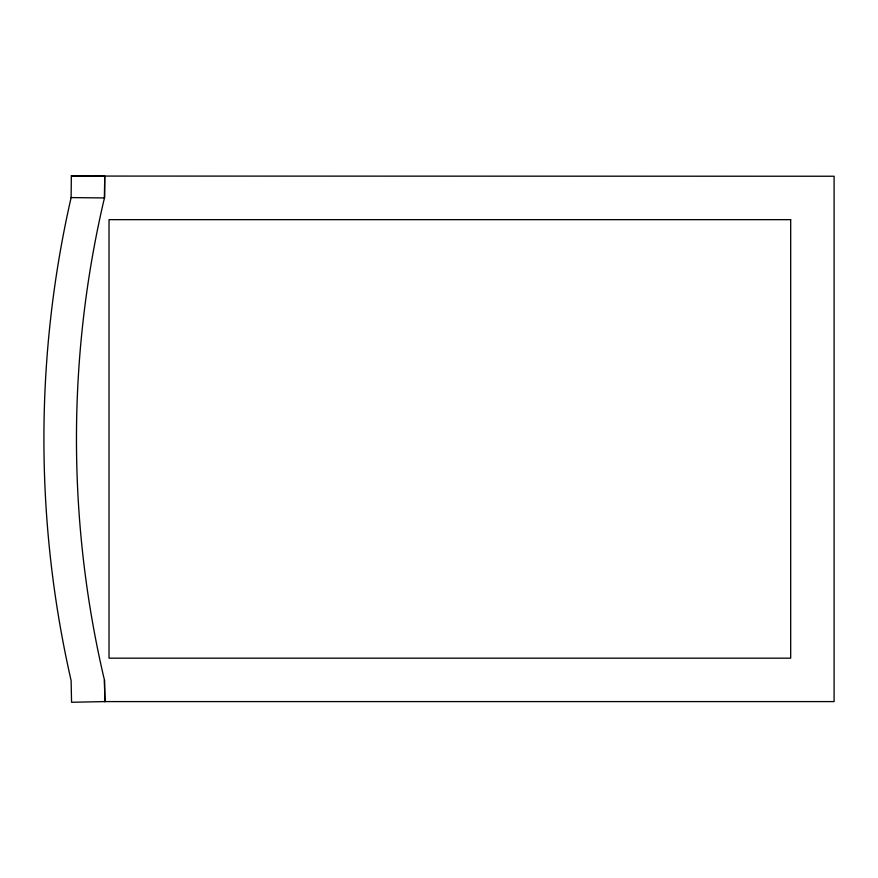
<?xml version="1.0" encoding="UTF-8"?>
<svg xmlns="http://www.w3.org/2000/svg" width="878" height="878" viewBox="0 0 878 878"><rect width="100%" height="100%" fill="white"/><g stroke="black" fill="none" stroke-linecap="round" stroke-linejoin="round"><path stroke-width="1.32" d="M104.723 176.182L104.504 197.945L71.118 197.583A1085.438 1085.438 0 0 0 71.118 680.56L71.557 702.268L104.888 701.588L104.449 679.879L103.406 675.687A1052.876 1052.876 0 0 1 103.406 202.368L104.504 197.945L104.723 176.182L71.337 175.732L82.093 176.039M71.118 197.726L71.337 175.732L91.235 176.039M104.449 679.879L104.888 701.588M93.891 176.072L834.1 176.237L834.1 701.588L104.449 701.588M92.848 176.116L104.504 176.237M790.683 219.654L109.026 219.654L109.026 658.171L790.683 658.171L790.683 219.654"/></g></svg>
